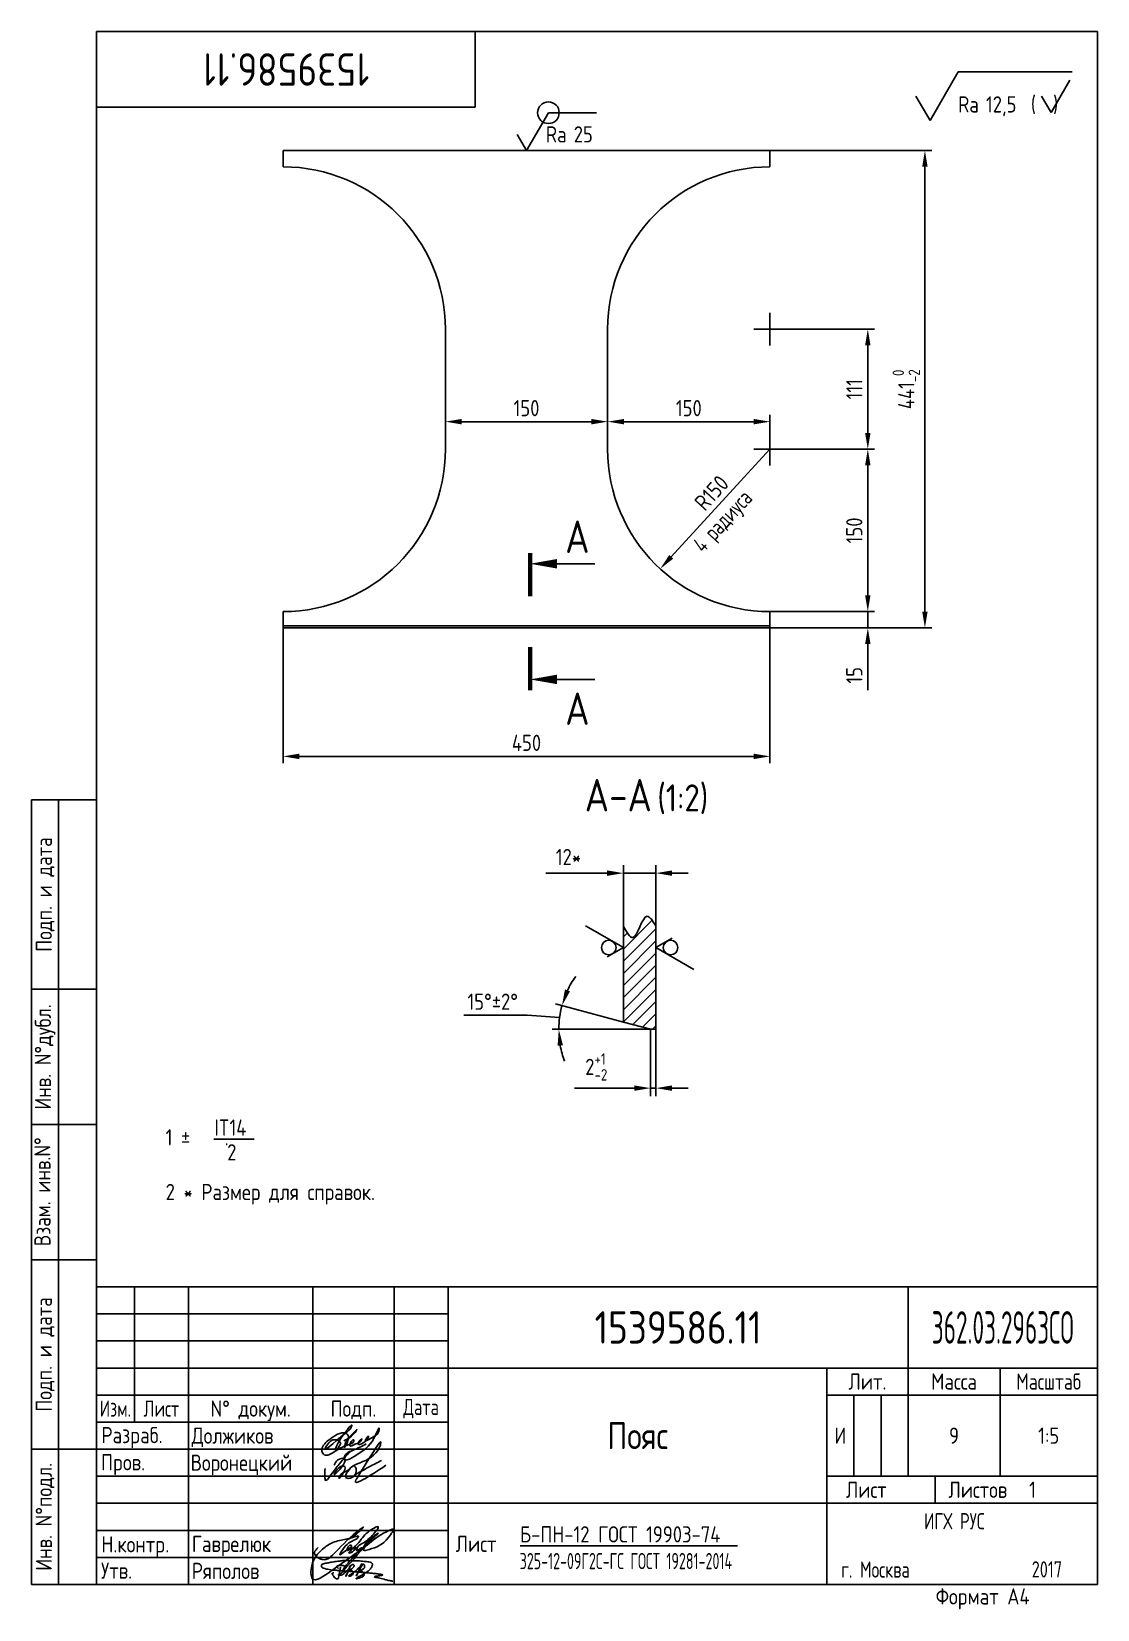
# Paper-space layout 'A4_protect' of a CAD drawing. Header units: millimetres. Extents: x 254 to 451, y 0 to 292.
# The model-space entities are those that its viewports show. They can reach past a viewport. Long polylines and large blocks are cut down to what shows.
import ezdxf
from ezdxf.enums import TextEntityAlignment as Align

# ---------------------------------------------------------------- set-up
doc = ezdxf.new("R2010")
doc.units = ezdxf.units.MM
doc.header["$LTSCALE"] = 0.3
for name, color, linetype in [('Bord', 1, 'Continuous'), ('Cont', 6, 'Continuous'), ('Dim', 7, 'Continuous'), ('Hatch', 2, 'Continuous'), ('Text', 3, 'Continuous'), ('Textb', 6, 'Continuous'), ('Vporti', 7, 'Continuous')]:
    doc.layers.add(name, color=color, linetype=linetype)
doc.layers.get('Vporti').off()
doc.styles.add('Style1', font='romans.shx', dxfattribs={"width": 0.8})
doc.dimstyles.new('Anqular-2', dxfattribs={"dimscale": 2, "dimtxt": 3, "dimasz": 3, "dimexe": 1.25, "dimexo": 0, "dimgap": 1, "dimtad": 2, "dimtoh": 1, "dimdec": 3, "dimtxsty": 'Style1', "dimcen": 2.5, "dimclrt": 3, "dimadec": 0, "dimazin": 0, "dimtfac": 1, "dimtdec": 3, "dimtmove": 1, "dimatfit": 3, "dimfxl": 1, "dimarcsym": 0})
doc.dimstyles.new('Lin5', dxfattribs={"dimscale": 5, "dimtxt": 3, "dimasz": 3, "dimexe": 1.25, "dimexo": 0, "dimgap": 1, "dimtad": 1, "dimdec": 3, "dimtxsty": 'Style1', "dimcen": 2.5, "dimclrt": 3, "dimadec": 0, "dimazin": 0, "dimtfac": 1, "dimtdec": 3, "dimtmove": 0, "dimatfit": 3, "dimldrblk": 'DOT', "dimfxl": 1, "dimarcsym": 0})
doc.dimstyles.new('LIN_2', dxfattribs={"dimscale": 2, "dimtxt": 3, "dimasz": 3, "dimexe": 1.5, "dimexo": 0, "dimgap": 1.48, "dimtad": 1, "dimdec": 4, "dimrnd": 1, "dimdsep": 46, "dimtxsty": 'Style1', "dimcen": 0, "dimdle": 2, "dimclrd": 256, "dimclrt": 3, "dimadec": 0, "dimazin": 0, "dimtfac": 0.666667, "dimtdec": 4, "dimtmove": 0, "dimatfit": 3, "dimfxl": 1, "dimtvp": 0.833333, "dimtolj": 1, "dimtzin": 0, "dimarcsym": 0})
doc.dimstyles.new('RAD-5', dxfattribs={"dimscale": 5, "dimtxt": 3, "dimasz": 3, "dimexe": 1.5, "dimexo": 0, "dimgap": 1, "dimtad": 1, "dimtoh": 1, "dimdec": 0, "dimzin": 12, "dimdsep": 46, "dimtxsty": 'Style1', "dimcen": 0, "dimclrt": 3, "dimadec": 0, "dimazin": 0, "dimtfac": 1, "dimtdec": 0, "dimtofl": 0, "dimtmove": 1, "dimatfit": 1, "dimfxl": 1, "dimtolj": 1, "dimtzin": 12, "dimarcsym": 0})

# ---------------------------------------------------------------- blocks, each defined once
blk = doc.blocks.new('A4')
at = {"layer": 'Bord'}
for p, q in [((20, 55), (85, 55)), ((20, 50), (85, 50)), ((20, 45), (85, 45)), ((160, 40), (160, 25)), ((165, 40), (165, 25)), ((20, 30), (85, 30)), ((20, 25), (85, 25)), ((20, 20), (85, 20)), ((20, 15), (85, 15)), ((20, 10), (85, 10))]:
    blk.add_line(p, q, dxfattribs=at)
at = {"layer": 'Cont'}
for p, q in [((205, 292), (20, 292)), ((20, 292), (20, 5)), ((90, 278), (90, 292)), ((205, 292), (205, 5)), ((20, 278), (90, 278)), ((8, 5), (8, 150)), ((8, 150), (20, 150)), ((13, 5), (13, 150)), ((8, 115), (20, 115)), ((20, 90), (8, 90)), ((20, 65), (8, 65)), ((205, 60), (20, 60)), ((20, 60), (205, 60)), ((27, 60), (27, 35)), ((37, 60), (37, 5)), ((60, 5), (60, 60)), ((75, 60), (75, 5)), ((85, 5), (85, 60)), ((170, 60), (170, 25)), ((85, 45), (205, 45)), ((155, 5), (155, 45)), ((187, 25), (187, 45)), ((20, 40), (85, 40)), ((205, 40), (155, 40)), ((85, 35), (20, 35)), ((20, 30), (8, 30)), ((155, 25), (205, 25)), ((175, 25), (175, 20)), ((205, 20), (85, 20)), ((20, 5), (8, 5)), ((205, 5), (20, 5))]:
    blk.add_line(p, q, dxfattribs=at)
at = {"layer": 'Text', "style": 'Style1', "width": 0.8}
for s, p in [('Подп. и дата', (10.5, 132.5)), ('Инв. N%%dдубл.', (10.5, 102.5)), ('Взам. инв.N%%d ', (10, 78.38)), ('Подп. и дата', (10.5, 47.5)), ('Инв. N%%dподл.', (10.5, 17.5))]:
    blk.add_text(s, height=3, rotation=90, dxfattribs=at).set_placement(p, align=Align.MIDDLE)
at = {"layer": 'Text', "style": 'Style1'}
for s, width, p in [('Лит.', 0.8, (162.5, 42.5)), ('Масса', 0.8, (178.5, 42.5)), ('Масштаб', 0.75, (196, 42.5)), ('Изм.', 0.7, (23.5, 37.5)), ('Лист', 0.7, (32, 37.5)), ('N%%d докум.', 0.8, (48.5, 37.5)), ('Подп.', 0.8, (67.5, 37.5)), ('Лист', 0.8, (162.27, 22.5)), ('Листов', 0.8, (182.9, 22.5))]:
    blk.add_text(s, height=3, dxfattribs=dict(at, width=width)).set_placement(p, align=Align.MIDDLE_CENTER)
at = {"layer": 'Text', "style": 'Style1', "width": 0.7}
for s, p in [('Дата', (80, 37.5)), ('ИГХ РУС', (178.57, 16.69))]:
    blk.add_text(s, height=3, dxfattribs=at).set_placement(p, align=Align.MIDDLE)
at = {"layer": 'Text', "style": 'Style1'}
for s, width, p in [('Разpаб.', 0.8, (20.92, 31.1)), ('Пpов.', 0.8, (20.84, 26.08)), ('Н.контp.', 0.8, (20.92, 10.92)), ('Утв.', 0.8, (20.84, 6.06)), ('г. Москва', 0.7, (157.64, 6.25)), ('Фоpмат А4', 0.8, (175.11, 1.29))]:
    blk.add_text(s, height=3, dxfattribs=dict(at, width=width)).set_placement(p)
for tag, p, width in [('ФИО', (39, 31), 0.8), ('ФИО', (39, 26), 0.8), ('ГОСТ_СОРТАМЕНТА', (98.19, 14), 0.8), ('ФИО', (39, 11), 0.8), ('ФИО', (39, 6), 0.8), ('2017', (192.85, 6.29), 0.7)]:
    blk.add_attdef(tag, p, '', height=3, dxfattribs=dict(at, width=width))
at = {"layer": 'Text', "style": 'Style1', "width": 0.8}
for tag, p in [('И', (157.49, 32.5)), ('700', (178.5, 32.5)), ('1:20', (196, 32.5))]:
    blk.add_attdef(tag, text='', height=3, dxfattribs=at).set_placement(p, align=Align.MIDDLE)
blk.add_attdef('Сборочный_чертеж', text='', height=3, dxfattribs=at).set_placement((120, 21.3), align=Align.CENTER)
for tag, p in [('1', (171.12, 22.5)), ('2', (193, 22.5))]:
    blk.add_attdef(tag, text='', height=3, dxfattribs=at).set_placement(p, align=Align.MIDDLE_CENTER)
blk.add_attdef('ЛИСТ', text='', height=3, dxfattribs=at).set_placement((85.99, 12.5), align=Align.MIDDLE_LEFT)
at = {"layer": 'Text', "style": 'Style1', "width": 0.7}
blk.add_attdef('%%OГОСТ_ТЕХ._ТРЕБОВАНИЙ', text='', height=3, dxfattribs=at).set_placement((98.19, 8), align=Align.BOTTOM_LEFT)
at = {"layer": 'Textb', "style": 'Style1', "width": 0.8}
blk.add_attdef('1234567', (81, 290), '', height=6, rotation=180, dxfattribs=at)
blk.add_attdef('1234567', (123.4, 48), '', height=6, dxfattribs=at)
for tag, height, p in [('123ХЯ', 6, (183.62, 48)), ('НАИМЕНОВАНИЕ', 5, (120, 30))]:
    blk.add_attdef(tag, text='', height=height, dxfattribs=at).set_placement(p, align=Align.CENTER)
blk = doc.blocks.new('A$C3427693D')
at = {"layer": 'Text'}
blk.add_line((0, 3.92), (7.46, 3.92), dxfattribs=at)
at = {"layer": 'Text', "style": 'Style1', "width": 0.8}
for s, p in [('IT14', (0.13, 4.57)), ('2', (2.49, 0))]:
    blk.add_text(s, height=3, dxfattribs=at).set_placement(p)
blk = doc.blocks.new('A$C314368CF')
at = {"layer": 'Text'}
for q in [(7.18, 6), (1.98, 3)]:
    blk.add_line((3.72, 0), q, dxfattribs=at)
at = {"layer": 'Text', "style": 'Style1', "width": 0.8}
blk.add_text('(  )', height=3, dxfattribs=at).set_placement((0, 0))
blk = doc.blocks.new('sherISO_18')
at = {"layer": 'Cont'}
for p, q in [((-30.94, -16.46), (-25.74, -7.46)), ((-25.74, -7.46), (-4.67, -7.46)), ((-30.94, -16.46), (-33.54, -11.96))]:
    blk.add_line(p, q, dxfattribs=at)
blk.add_blockref('A$C314368CF', (-12.3, -14.96))
at = {"layer": 'Textb', "style": 'Style1', "width": 0.8}
blk.add_text('Ra', height=3, dxfattribs=at).set_placement((-25.74, -14.96))
blk.add_attdef('12,5', (-20.6, -14.96), '', height=3, dxfattribs=at)
blk = doc.blocks.new('*D15')
at = {"layer": 'Defpoints', "color": 0, "transparency": 16777216}
for p in [(5560.88, 712.28), (5562.88, 712.28), (5562.88, 690.54)]:
    blk.add_point(p, dxfattribs=at)
at = {"layer": 'Dim', "color": 0, "lineweight": -2, "transparency": 16777216}
for p, q in [((5560.88, 712.28), (5560.88, 687.54)), ((5562.88, 712.28), (5562.88, 687.54))]:
    blk.add_line(p, q, dxfattribs=at)
at = {"layer": 'Dim', "lineweight": -2, "transparency": 16777216}
for p, q in [((5554.88, 690.54), (5532.84, 690.54)), ((5562.88, 690.54), (5560.88, 690.54)), ((5568.88, 690.54), (5574.88, 690.54))]:
    blk.add_line(p, q, dxfattribs=at)
at = {"layer": 'Dim', "transparency": 16777216}
for points in [[(5554.88, 691.54), (5554.88, 689.54), (5560.88, 690.54)], [(5568.88, 691.54), (5568.88, 689.54), (5562.88, 690.54)]]:
    blk.add_solid(points, dxfattribs=at)
at = {"layer": 'Dim', "color": 3, "transparency": 16777216, "insert": (5540.86, 698.4), "char_height": 6, "attachment_point": 5, "style": 'Style1'}
blk.add_mtext('\\A1;\\A1;2{\\H0.7x;\\S+1^ -2;}', dxfattribs=at)
blk = doc.blocks.new('sherISO_09')
at = {"layer": 'Text'}
for q in [(4.04, 7), (-1.73, 3)]:
    blk.add_line((0, 0), q, dxfattribs=at)
blk.add_circle((0, 2.71), 1.35, dxfattribs=at)
blk = doc.blocks.new('*D17')
at = {"layer": 'Defpoints', "color": 0, "transparency": 16777216}
for p in [(5518.29, 1699.64), (5968.29, 1699.64), (5968.29, 1580.84)]:
    blk.add_point(p, dxfattribs=at)
at = {"layer": 'Dim', "color": 0, "lineweight": -2, "transparency": 16777216}
for p, q in [((5518.29, 1699.64), (5518.29, 1574.59)), ((5968.29, 1699.64), (5968.29, 1574.59)), ((5533.29, 1580.84), (5953.29, 1580.84))]:
    blk.add_line(p, q, dxfattribs=at)
at = {"layer": 'Dim', "color": 0, "transparency": 16777216}
for points in [[(5533.29, 1583.34), (5533.29, 1578.34), (5518.29, 1580.84)], [(5953.29, 1583.34), (5953.29, 1578.34), (5968.29, 1580.84)]]:
    blk.add_solid(points, dxfattribs=at)
at = {"layer": 'Dim', "color": 3, "transparency": 16777216, "insert": (5743.29, 1593.34), "char_height": 15, "attachment_point": 5, "style": 'Style1'}
blk.add_mtext('450', dxfattribs=at)
blk = doc.blocks.new('_Dot')
at = {"color": 0, "linetype": 'ByBlock', "lineweight": -2}
blk.add_line((-0.5, 0), (-1, 0), dxfattribs=at)
at = {"color": 0, "linetype": 'ByBlock', "const_width": 0.5}
blk.add_lwpolyline([(-0.25, 0, 1), (0.25, 0, 1)], format="xyb", close=True, dxfattribs=at)
blk = doc.blocks.new('*D18')
at = {"layer": 'Defpoints', "color": 0, "transparency": 16777216}
for p in [(5968.29, 1714.64), (5968.29, 1699.64), (6058.69, 1699.64)]:
    blk.add_point(p, dxfattribs=at)
at = {"layer": 'Dim', "color": 0, "lineweight": -2, "transparency": 16777216}
for p, q in [((6058.69, 1729.64), (6058.69, 1744.64)), ((5968.29, 1714.64), (6064.94, 1714.64)), ((6058.69, 1714.64), (6058.69, 1699.64)), ((5968.29, 1699.64), (6064.94, 1699.64)), ((6058.69, 1684.64), (6058.69, 1641.93))]:
    blk.add_line(p, q, dxfattribs=at)
at = {"layer": 'Dim', "color": 0, "transparency": 16777216}
for points in [[(6056.19, 1729.64), (6061.19, 1729.64), (6058.69, 1714.64)], [(6056.19, 1684.64), (6061.19, 1684.64), (6058.69, 1699.64)]]:
    blk.add_solid(points, dxfattribs=at)
at = {"layer": 'Dim', "color": 3, "transparency": 16777216, "insert": (6046.19, 1655.78), "char_height": 15, "attachment_point": 5, "rotation": 90, "style": 'Style1'}
blk.add_mtext('15', dxfattribs=at)
blk = doc.blocks.new('*D19')
at = {"layer": 'Defpoints', "color": 0, "transparency": 16777216}
for p in [(5953.29, 1864.64), (6058.69, 1864.64), (5968.29, 1714.64)]:
    blk.add_point(p, dxfattribs=at)
at = {"layer": 'Dim', "color": 0, "lineweight": -2, "transparency": 16777216}
for p, q in [((5953.29, 1864.64), (6064.94, 1864.64)), ((6058.69, 1729.64), (6058.69, 1849.64)), ((5968.29, 1714.64), (6064.94, 1714.64))]:
    blk.add_line(p, q, dxfattribs=at)
at = {"layer": 'Dim', "color": 0, "transparency": 16777216}
for points in [[(6056.19, 1849.64), (6061.19, 1849.64), (6058.69, 1864.64)], [(6056.19, 1729.64), (6061.19, 1729.64), (6058.69, 1714.64)]]:
    blk.add_solid(points, dxfattribs=at)
at = {"layer": 'Dim', "color": 3, "transparency": 16777216, "insert": (6046.19, 1789.64), "char_height": 15, "attachment_point": 5, "rotation": 90, "style": 'Style1'}
blk.add_mtext('150', dxfattribs=at)
blk = doc.blocks.new('*D20')
at = {"layer": 'Defpoints', "color": 0, "transparency": 16777216}
for p in [(5953.29, 1975.64), (6058.69, 1975.64), (5953.29, 1864.64)]:
    blk.add_point(p, dxfattribs=at)
at = {"layer": 'Dim', "color": 0, "lineweight": -2, "transparency": 16777216}
for p, q in [((5953.29, 1975.64), (6064.94, 1975.64)), ((6058.69, 1879.64), (6058.69, 1960.64)), ((5953.29, 1864.64), (6064.94, 1864.64))]:
    blk.add_line(p, q, dxfattribs=at)
at = {"layer": 'Dim', "color": 0, "transparency": 16777216}
for points in [[(6056.19, 1960.64), (6061.19, 1960.64), (6058.69, 1975.64)], [(6056.19, 1879.64), (6061.19, 1879.64), (6058.69, 1864.64)]]:
    blk.add_solid(points, dxfattribs=at)
at = {"layer": 'Dim', "color": 3, "transparency": 16777216, "insert": (6046.19, 1920.14), "char_height": 15, "attachment_point": 5, "rotation": 90, "style": 'Style1'}
blk.add_mtext('111', dxfattribs=at)
blk = doc.blocks.new('*D21')
at = {"layer": 'Defpoints', "color": 0, "transparency": 16777216}
for p in [(5818.29, 1890.13), (5818.29, 1879.64), (5968.29, 1879.64)]:
    blk.add_point(p, dxfattribs=at)
at = {"layer": 'Dim', "color": 0, "lineweight": -2, "transparency": 16777216}
for p, q in [((5818.29, 1879.64), (5818.29, 1896.38)), ((5968.29, 1879.64), (5968.29, 1896.38)), ((5953.29, 1890.13), (5833.29, 1890.13))]:
    blk.add_line(p, q, dxfattribs=at)
at = {"layer": 'Dim', "color": 0, "transparency": 16777216}
for points in [[(5833.29, 1892.63), (5833.29, 1887.63), (5818.29, 1890.13)], [(5953.29, 1892.63), (5953.29, 1887.63), (5968.29, 1890.13)]]:
    blk.add_solid(points, dxfattribs=at)
at = {"layer": 'Dim', "color": 3, "transparency": 16777216, "insert": (5893.29, 1902.63), "char_height": 15, "attachment_point": 5, "style": 'Style1'}
blk.add_mtext('150', dxfattribs=at)
blk = doc.blocks.new('*D22')
at = {"layer": 'Defpoints', "color": 0, "transparency": 16777216}
for p in [(5668.29, 1890.13), (5668.29, 1879.64), (5818.29, 1879.64)]:
    blk.add_point(p, dxfattribs=at)
at = {"layer": 'Dim', "color": 0, "lineweight": -2, "transparency": 16777216}
for p, q in [((5668.29, 1879.64), (5668.29, 1896.38)), ((5818.29, 1879.64), (5818.29, 1896.38)), ((5803.29, 1890.13), (5683.29, 1890.13))]:
    blk.add_line(p, q, dxfattribs=at)
at = {"layer": 'Dim', "color": 0, "transparency": 16777216}
for points in [[(5683.29, 1892.63), (5683.29, 1887.63), (5668.29, 1890.13)], [(5803.29, 1892.63), (5803.29, 1887.63), (5818.29, 1890.13)]]:
    blk.add_solid(points, dxfattribs=at)
at = {"layer": 'Dim', "color": 3, "transparency": 16777216, "insert": (5743.29, 1902.63), "char_height": 15, "attachment_point": 5, "style": 'Style1'}
blk.add_mtext('150', dxfattribs=at)
blk = doc.blocks.new('*D23')
at = {"layer": 'Defpoints', "color": 0, "transparency": 16777216}
for p in [(5968.29, 2140.64), (5968.29, 1699.64), (6111.48, 1699.64)]:
    blk.add_point(p, dxfattribs=at)
at = {"layer": 'Dim', "color": 0, "lineweight": -2, "transparency": 16777216}
for p, q in [((5968.29, 2140.64), (6117.73, 2140.64)), ((6111.48, 2125.64), (6111.48, 1714.64)), ((5968.29, 1699.64), (6117.73, 1699.64))]:
    blk.add_line(p, q, dxfattribs=at)
at = {"layer": 'Dim', "color": 0, "transparency": 16777216}
for points in [[(6108.98, 2125.64), (6113.98, 2125.64), (6111.48, 2140.64)], [(6108.98, 1714.64), (6113.98, 1714.64), (6111.48, 1699.64)]]:
    blk.add_solid(points, dxfattribs=at)
at = {"layer": 'Dim', "color": 3, "transparency": 16777216, "insert": (6094.23, 1920.14), "char_height": 15, "attachment_point": 5, "rotation": 90, "style": 'Style1'}
blk.add_mtext('\\A1;441{\\H0.7x;\\S 0^ -2;}', dxfattribs=at)
blk = doc.blocks.new('razrez03')
at = {"layer": 'Text', "const_width": 0.8}
blk.add_lwpolyline([(0, 2), (0, -6)], dxfattribs=at)
at = {"layer": 'Text'}
blk.add_lwpolyline([(0, 0, 0, 1.76, 0), (5, 0, 1.76, 1.76, 0)], format="xyseb", dxfattribs=at)
blk.add_lwpolyline([(12, 0), (5, 0)], dxfattribs=at)
at = {"layer": 'Textb', "style": 'Style1', "width": 0.8}
blk.add_attdef('A', (6.5, 2), '', height=6, dxfattribs=at)
blk = doc.blocks.new('razrez04')
at = {"layer": 'Text', "const_width": 0.8}
blk.add_lwpolyline([(0, 6), (0, -2)], dxfattribs=at)
at = {"layer": 'Text'}
blk.add_lwpolyline([(0, 0, 0, 1.76, 0), (5, 0, 1.76, 1.76, 0)], format="xyseb", dxfattribs=at)
blk.add_lwpolyline([(12, 0), (5, 0)], dxfattribs=at)
at = {"layer": 'Textb', "style": 'Style1', "width": 0.8}
blk.add_attdef('A', (6.5, -8.4), '', height=6, dxfattribs=at)
blk = doc.blocks.new('*D24')
at = {"layer": 'Defpoints', "color": 0, "transparency": 16777216}
for p in [(5968.29, 1864.64), (5866.85, 1754.15)]:
    blk.add_point(p, dxfattribs=at)
at = {"layer": 'Dim', "color": 0, "lineweight": -2, "transparency": 16777216}
blk.add_line((5941.18, 1835.11), (5876.99, 1765.2), dxfattribs=at)
at = {"layer": 'Dim', "color": 0, "transparency": 16777216}
blk.add_solid([(5875.15, 1766.89), (5878.83, 1763.51), (5866.85, 1754.15)], dxfattribs=at)
at = {"layer": 'Dim', "color": 3, "transparency": 16777216, "insert": (5914.3, 1824.31), "char_height": 15, "attachment_point": 5, "rotation": 47.44461, "style": 'Style1'}
blk.add_mtext('\\A1;R150', dxfattribs=at)
blk = doc.blocks.new('ZNAK02')
at = {"layer": 'Textb', "style": 'Style1', "width": 0.8}
blk.add_attdef('А-А', text='', height=6, dxfattribs=at).set_placement((13.92, -0.06), align=Align.RIGHT)
blk.add_attdef('SC(1)', (14.94, -0.06), '', height=5, dxfattribs=at)
blk = doc.blocks.new('*D25')
at = {"layer": 'Defpoints', "color": 0, "transparency": 16777216}
for p in [(5550.88, 770.01), (5550.88, 750.45), (5562.88, 750.45)]:
    blk.add_point(p, dxfattribs=at)
at = {"layer": 'Dim', "lineweight": -2, "transparency": 16777216}
for p, q in [((5544.88, 770.01), (5522.22, 770.01)), ((5562.88, 770.01), (5550.88, 770.01)), ((5568.88, 770.01), (5574.88, 770.01))]:
    blk.add_line(p, q, dxfattribs=at)
at = {"layer": 'Dim', "color": 0, "lineweight": -2, "transparency": 16777216}
for p, q in [((5550.88, 750.45), (5550.88, 773.01)), ((5562.88, 750.45), (5562.88, 773.01))]:
    blk.add_line(p, q, dxfattribs=at)
at = {"layer": 'Dim', "transparency": 16777216}
for points in [[(5544.88, 771.01), (5544.88, 769.01), (5550.88, 770.01)], [(5568.88, 771.01), (5568.88, 769.01), (5562.88, 770.01)]]:
    blk.add_solid(points, dxfattribs=at)
at = {"layer": 'Dim', "color": 3, "transparency": 16777216, "insert": (5530.55, 775.97), "char_height": 6, "attachment_point": 5, "style": 'Style1'}
blk.add_mtext('\\A1;12*', dxfattribs=at)
blk = doc.blocks.new('*D26')
at = {"layer": 'Defpoints', "color": 0, "transparency": 16777216}
for p in [(5527.14, 715.23), (5550.88, 714.96), (5560.88, 712.28), (5560.88, 712.28), (5562.88, 712.28)]:
    blk.add_point(p, dxfattribs=at)
at = {"layer": 'Dim', "color": 0, "lineweight": -2, "transparency": 16777216}
for p, q in [((5515.33, 717.49), (5491.84, 717.49)), ((5527.3, 716.7), (5515.33, 717.49)), ((5550.88, 714.96), (5525.75, 721.7)), ((5560.88, 712.28), (5524.51, 712.28))]:
    blk.add_line(p, q, dxfattribs=at)
for start, end in [(144.67322, 154.83661), (165, 180), (190.16339, 200.32678)]:
    blk.add_arc((5560.88, 712.28), 33.87, start, end, dxfattribs=at)
at = {"layer": 'Dim', "color": 0, "transparency": 16777216}
for points in [[(5531.17, 726.34), (5529.29, 727.03), (5528.17, 721.05)], [(5526.55, 706.22), (5528.54, 706.4), (5527.01, 712.28)]]:
    blk.add_solid(points, dxfattribs=at)
at = {"layer": 'Dim', "color": 3, "transparency": 16777216, "insert": (5502.58, 722.49), "char_height": 6, "attachment_point": 5, "style": 'Style1'}
blk.add_mtext('15°%%p2%%d', dxfattribs=at)
blk = doc.blocks.new('A$C6CF913E7')
at = {"layer": 'Text'}
blk.add_circle((0, 0), 2, dxfattribs=at)
blk = doc.blocks.new('sherISO_07')
at = {"layer": 'Text'}
blk.add_line((4.04, 7), (12.93, 7), dxfattribs=at)
blk.add_lwpolyline([(-1.73, 3), (0, 0), (4.04, 7)], dxfattribs=at)
blk.add_blockref('A$C6CF913E7', (4.04, 7))
at = {"layer": 'Text', "style": 'Style1', "width": 0.8}
blk.add_text('Ra', height=3, dxfattribs=at).set_placement((3.58, 1.5))
blk.add_attdef('25', (8.73, 1.5), '', height=3, dxfattribs=at)

msp = doc.modelspace()

# ---------------------------------------------------------------- hatches: boundary and pattern name
at = {"layer": 'Hatch'}
h = msp.add_hatch(dxfattribs=at)
h.set_pattern_fill('ANSI31', color=256)
edge = h.paths.add_edge_path()
edge.add_spline(control_points=[(5562.88141, 750.44729), (5561.76374, 752.28503), (5558.45949, 757.71808), (5555.34628, 742.19959), (5552.07943, 748.23426), (5550.88141, 750.44729)], knot_values=[0, 0, 0, 0, 4.844195449, 14.321266558, 19.809270008, 19.809270008, 19.809270008, 19.809270008], degree=3, periodic=0)
edge.add_line((5550.88141, 750.44729), (5550.88141, 714.96245))
edge.add_line((5550.88141, 714.96245), (5560.88141, 712.28296))
edge.add_line((5560.88141, 712.28296), (5562.88141, 712.28296))
edge.add_line((5562.88141, 712.28296), (5562.88141, 750.44729))

# ---------------------------------------------------------------- linework, layer by layer
at = {"layer": 'Bord'}
msp.add_open_spline([(5550.88141, 750.44729), (5552.07943, 748.23426), (5555.34628, 742.19959), (5558.45949, 757.71808), (5561.76374, 752.28503), (5562.88141, 750.44729)], degree=3, knots=[0, 0, 0, 0, 5.488003449, 14.965074559, 19.809270008, 19.809270008, 19.809270008, 19.809270008], dxfattribs=at)
at = {"layer": 'Cont'}
for p, q in [((5968.2923, 2140.64062), (5518.2923, 2140.64062)), ((5518.2923, 2125.64062), (5518.2923, 2140.64062)), ((5968.2923, 2140.64062), (5968.2923, 2125.64062)), ((5668.2923, 1975.64062), (5668.2923, 1864.64062)), ((5818.2923, 1864.64062), (5818.2923, 1975.64062)), ((5518.2923, 1699.64062), (5518.2923, 1714.64062)), ((5968.2923, 1714.64062), (5968.2923, 1699.64062)), ((5968.2923, 1701.58442), (5518.2923, 1701.58442)), ((5968.2923, 1699.64062), (5518.2923, 1699.64062)), ((5550.88141, 750.44729), (5550.88141, 714.96245)), ((5562.88141, 750.44729), (5562.88141, 712.28296)), ((5560.88141, 712.28296), (5550.88141, 714.96245)), ((5562.88141, 712.28296), (5560.88141, 712.28296))]:
    msp.add_line(p, q, dxfattribs=at)
for centre, start, end in [((5518.2923, 1975.64062), 0, 90), ((5968.2923, 1975.64062), 90, 180), ((5518.2923, 1864.64062), 270, 0), ((5968.2923, 1864.64062), 180, 270)]:
    msp.add_arc(centre, 150, start, end, dxfattribs=at)
at = {"layer": 'Dim'}
for p, q in [((5968.2923, 1960.64062), (5968.2923, 1990.64062)), ((5968.2923, 1849.64062), (5968.2923, 1879.64062)), ((5941.18432, 1835.11481), (5968.2923, 1864.64062))]:
    msp.add_line(p, q, dxfattribs=at)

# ---------------------------------------------------------------- block references
for name, p, xscale, yscale, zscale, values in [('sherISO_07', (5743.2923, 2140.64062), 5, 5, 5, {'25': '25'}), ('razrez03', (5746.55075, 1758.82472), 5, 5, 5, {'A': 'А'}), ('razrez04', (5746.55075, 1651.95032), 5, 5, 5, {'A': 'А'}), ('ZNAK02', (5533.56072, 792.94797), 2, 2, 2, {'А-А': 'А-А', 'SC(1)': '(1:2)'})]:
    msp.add_blockref(name, p, dxfattribs=dict(at, xscale=xscale, yscale=yscale, zscale=zscale)).add_auto_attribs(values)
at = {"layer": 'Dim', "xscale": 2, "yscale": 2, "zscale": 2}
for p, rotation in [((5550.88141, 742.51253), 90), ((5562.88892, 742.51253), 270)]:
    msp.add_blockref('sherISO_09', p, dxfattribs=dict(at, rotation=rotation))

# ---------------------------------------------------------------- texts
at = {"layer": 'Dim', "color": 3, "style": 'Style1', "width": 0.7}
msp.add_text('4 радиуса', height=15, rotation=47.44461035, dxfattribs=at).set_placement((5906.78879, 1768.07889))

# ---------------------------------------------------------------- dimensions: what is measured, and where the dimension line sits
at = {"layer": 'Dim'}
dim = msp.add_linear_dim(base=(6111.48245, 1699.64062), p1=(5968.2923, 2140.64062), p2=(5968.2923, 1699.64062), angle=90, text='\\A1;<>{\\H0.7x;\\S 0^ -2;}', dimstyle='Lin5', dxfattribs=at)
dim.commit()
dim.dimension.update_dxf_attribs({"geometry": '*D23', "text_midpoint": (6094.23245, 1920.14062)})
for base, p1, p2, picture, middle in [((6058.6871, 1975.64062), (5953.2923, 1864.64062), (5953.2923, 1975.64062), '*D20', (6046.1871, 1920.14062)), ((6058.6871, 1864.64062), (5968.2923, 1714.64062), (5953.2923, 1864.64062), '*D19', (6046.1871, 1789.64062)), ((6058.6871, 1699.64062), (5968.2923, 1714.64062), (5968.2923, 1699.64062), '*D18', (6046.1871, 1655.78348))]:
    dim = msp.add_linear_dim(base=base, p1=p1, p2=p2, angle=90, dimstyle='Lin5', dxfattribs=at)
    dim.commit()
    dim.dimension.update_dxf_attribs({"geometry": picture, "text_midpoint": middle})
for base, p1, p2, picture, middle in [((5668.2923, 1890.13242), (5818.2923, 1879.64062), (5668.2923, 1879.64062), '*D22', (5743.2923, 1902.63242)), ((5818.2923, 1890.13242), (5968.2923, 1879.64062), (5818.2923, 1879.64062), '*D21', (5893.2923, 1902.63242)), ((5968.2923, 1580.8405), (5518.2923, 1699.64062), (5968.2923, 1699.64062), '*D17', (5743.2923, 1593.3405))]:
    dim = msp.add_linear_dim(base=base, p1=p1, p2=p2, dimstyle='Lin5', dxfattribs=at)
    dim.commit()
    dim.dimension.update_dxf_attribs({"geometry": picture, "text_midpoint": middle})
dim = msp.add_radius_dim(center=(5968.2923, 1864.64062), mpoint=(5866.8469, 1754.14704), dimstyle='RAD-5', dxfattribs=at)
dim.commit()
dim.dimension.update_dxf_attribs({"geometry": '*D24', "text_midpoint": (5923.50384, 1815.85736), "dimtype": 164})
for base, p1, p2, text, picture, middle in [((5550.88141, 770.00544), (5562.88141, 750.44729), (5550.88141, 750.44729), '<>*', '*D25', (5530.54998, 770.00544)), ((5562.88141, 690.53829), (5560.88141, 712.28296), (5562.88141, 712.28296), '\\A1;<>{\\H0.7x;\\S+1^ -2;}', '*D15', (5540.85855, 690.53829))]:
    dim = msp.add_linear_dim(base=base, p1=p1, p2=p2, text=text, dimstyle='LIN_2', dxfattribs=at)
    dim.commit()
    dim.dimension.update_dxf_attribs({"geometry": picture, "text_midpoint": middle, "dimtype": 160})
dim = msp.add_angular_dim_2l(base=(5527.1411, 715.23485), line1=((5562.88141, 712.28296), (5560.88141, 712.28296)), line2=((5560.88141, 712.28296), (5550.88141, 714.96245)), text='<>%%p2%%d', dimstyle='Anqular-2', dxfattribs=at)
dim.commit()
dim.dimension.update_dxf_attribs({"geometry": '*D26', "text_midpoint": (5502.58481, 722.48861)})

psp = doc.layouts.new('A4_protect')

# ---------------------------------------------------------------- linework, layer by layer
at = {"layer": 'Cont'}
psp.add_line((451.13, 292), (451.13, 5), dxfattribs=at)
at = {"layer": 'Text'}
for points, knots in [([(315.99, 30.99), (315.22, 30.57), (313.91, 29.85), (312.04, 29.26), (311.71, 27.33), (316.64, 30.43), (316.97, 31.04), (318.38, 34.07), (318.35, 32.63), (317.47, 32.51), (315.28, 31.03), (316.59, 32.79), (316.06, 31.27), (313.54, 30.16), (315.43, 32.33), (314.88, 31.13), (314.15, 31.16), (312.29, 29.92), (313.63, 32.18), (313.75, 31.09), (311.84, 30.65), (310.57, 29.81), (308.42, 28.46), (307.37, 30.2), (308.88, 31.61), (310.29, 32.58), (311.57, 33.21), (312.53, 32.8), (312.94, 31.81), (311.64, 29.5), (312.34, 31.78), (312.94, 32.23), (314.59, 34.05), (313.6, 32.59), (312.87, 32.05), (312.06, 31.66), (311.82, 31.54)], [0, 0, 0, 0, 2.703743, 4.672825, 5.02799, 7.955933, 13.437489, 13.883188, 14.189441, 16.413959, 17.478513, 18.47964, 18.959294, 20.910841, 22.003091, 22.470554, 23.533771, 24.710748, 26.01626, 26.201331, 27.488187, 30.382065, 32.258784, 33.069724, 35.439902, 37.010787, 38.612861, 39.32109, 39.818865, 41.83144, 42.782113, 44.494961, 45.867914, 46.467245, 48.290622, 49.101188, 49.101188, 49.101188, 49.101188]), ([(310.34, 30.21), (310.76, 31.12), (311.29, 32.3), (313.56, 34.87), (313.11, 33.71), (311.61, 32.68), (307.4, 28.57), (309.05, 31.31), (310.03, 31.99), (311.59, 31.3), (310.96, 30.5), (310.44, 29.81), (310.27, 30.07), (310.31, 30.16), (310.34, 30.21)], [0, 0, 0, 0, 4.062617, 5.226919, 5.800291, 6.663227, 11.774431, 12.938639, 14.11351, 15.354081, 16.396133, 16.918576, 17.03251, 17.182794, 17.182794, 17.182794, 17.182794]), ([(310.07, 27.02), (310.23, 27.39), (310.54, 28.14), (313.05, 28.7), (311.24, 26.25), (309.72, 24.92), (310.77, 26.91), (312.92, 26.99), (310.45, 23.69), (311.51, 25.9), (312.67, 25.79), (313.64, 27.29), (314.49, 25.92), (313.65, 24.58), (311.62, 24.58), (313.2, 26.98), (315.6, 27.65), (317.97, 28.94), (319.47, 33.37), (315.68, 26.83), (313.02, 22.69), (316.49, 24.96), (319.63, 27.02)], [0, 0, 0, 0, 1.213353, 2.399709, 5.497648, 5.861317, 7.611627, 8.43806, 10.837371, 11.583123, 13.461301, 14.534506, 15.162086, 17.217848, 17.944717, 20.123775, 21.948027, 26.460707, 27.144718, 34.52243, 35.159468, 41.304292, 41.304292, 41.304292, 41.304292]), ([(308.38, 26.46), (308.34, 26.01), (308.27, 25.34), (308.43, 23.8), (309.76, 25.7), (310.89, 27.13), (312.27, 28.74), (313.08, 29.68)], [0, 0, 0, 0, 1.523947, 2.237958, 3.351836, 5.856423, 9.374056, 9.374056, 9.374056, 9.374056]), ([(318.81, 27.91), (318.04, 27.52), (316.32, 26.64), (314.65, 25.69), (313.73, 25.16)], [0, 0, 0, 0, 2.587978, 5.77327, 5.77327, 5.77327, 5.77327]), ([(307.12, 11.83), (306.78, 11.52), (305.9, 10.71), (308.29, 8.85), (311.42, 12.11), (312.92, 13.72), (315.81, 15.94), (313.91, 13.86), (312.5, 13.34), (309.8, 12.96), (307.5, 11.29), (305.76, 9.25), (305.62, 4.73), (311.77, 9.11), (315.52, 11.71), (318.81, 14.41), (321.48, 15.54), (319.16, 12.21), (317.87, 11.9), (314.55, 10.83), (316.82, 13.27), (318.89, 14.98), (316.2, 13.18), (315.1, 11.08), (310.31, 5.95), (312.92, 9.43), (316.03, 12.65), (313.9, 10.85), (314.45, 12.18), (315.61, 12.71), (316.79, 13.56), (319.06, 16.41), (315.43, 14.3), (315.14, 13), (312.09, 10.4), (313.71, 11.09), (314.31, 12.31), (313.25, 11.53), (311.95, 11), (313.01, 12.65), (313.36, 11.93), (312.29, 11.47), (310.49, 9.72), (311.98, 11.96), (312.89, 12.92), (314.05, 13.23), (315.01, 14.27), (313.76, 13.79), (312.72, 13.38)], [0, 0, 0, 0, 1.17994, 3.087717, 5.863103, 12.338328, 12.854096, 14.088578, 16.834551, 19.302558, 21.570562, 25.210018, 27.650956, 31.348291, 40.129863, 44.562748, 45.223917, 46.979401, 51.214655, 52.099288, 55.323111, 56.227801, 58.471865, 60.028126, 65.752911, 68.466223, 71.038525, 71.934922, 72.780229, 73.495807, 76.028152, 77.999346, 80.11892, 83.1954, 85.334448, 86.270878, 87.060466, 88.110212, 88.803314, 89.989889, 90.197567, 90.706974, 92.884587, 94.19917, 96.055742, 97.375783, 97.753899, 99.636325, 99.636325, 99.636325, 99.636325]), ([(310.88, 7.99), (310.83, 8), (310.74, 8.03), (310.64, 8.12), (310.56, 8.19), (310.49, 8.31), (310.58, 8.39), (310.69, 8.46), (310.86, 8.51), (311.07, 8.54), (311.3, 8.57), (311.52, 8.54), (311.75, 8.49), (311.96, 8.4), (312.15, 8.25), (312.16, 8.04), (312.08, 7.88), (311.98, 7.72), (311.88, 7.56), (311.73, 7.4), (311.6, 7.24), (311.45, 7.14), (311.33, 7.04), (311.2, 6.98), (311.06, 6.92), (310.94, 6.86), (310.87, 6.83), (310.82, 6.77), (310.89, 6.72), (310.97, 6.71), (311.1, 6.69), (311.25, 6.69), (311.42, 6.74), (311.63, 6.81), (311.81, 6.96), (311.97, 7.13), (312.14, 7.27), (312.29, 7.43), (312.44, 7.55), (312.55, 7.66), (312.63, 7.76), (312.77, 7.91), (312.89, 8.15), (312.99, 8.3), (313.05, 8.58), (312.93, 8.28), (312.9, 8.06), (312.74, 7.71), (312.66, 7.43), (312.57, 7.19), (312.45, 6.93), (312.37, 6.74), (312.16, 6.39), (312.33, 6.79), (312.42, 7.07), (312.59, 7.36), (312.71, 7.62), (312.78, 7.81), (312.89, 8.02), (313.03, 8.2), (313.1, 8.37), (313.22, 8.5), (313.36, 8.66), (313.55, 8.72), (313.72, 8.65), (313.78, 8.49), (313.73, 8.32), (313.6, 8.13), (313.41, 7.99), (313.25, 7.84), (313.1, 7.78), (313.02, 7.74), (312.83, 7.71), (313.05, 7.69), (313.18, 7.62), (313.35, 7.55), (313.46, 7.41), (313.55, 7.29), (313.59, 7.16), (313.59, 6.99), (313.51, 6.82), (313.33, 6.68), (313.12, 6.56), (312.93, 6.48), (312.72, 6.54), (312.83, 6.72), (312.99, 6.78), (313.15, 6.89), (313.31, 6.98), (313.44, 7.08), (313.56, 7.15), (313.65, 7.23), (313.75, 7.3), (313.86, 7.39), (313.98, 7.49), (314.17, 7.64), (314.36, 7.81), (314.53, 7.99), (314.69, 8.11), (314.82, 8.23), (314.91, 8.36), (315.03, 8.46), (315.12, 8.59), (315.18, 8.7), (315.19, 8.89), (315.05, 8.7), (314.98, 8.56), (314.89, 8.31), (314.8, 8.08), (314.7, 7.84), (314.63, 7.6), (314.53, 7.4), (314.43, 7.17), (314.37, 6.96), (314.31, 6.76), (314.26, 6.65), (314.09, 6.61), (314.32, 6.95), (314.45, 7.16), (314.63, 7.49), (314.76, 7.7), (314.88, 7.94), (315.04, 8.22), (315.17, 8.51), (315.31, 8.69), (315.49, 8.8), (315.66, 8.63), (315.7, 8.43), (315.7, 8.24), (315.65, 8.07), (315.53, 7.95), (315.39, 7.84), (315.23, 7.73), (315.08, 7.65), (314.91, 7.61), (314.81, 7.59), (314.59, 7.6), (314.77, 7.56), (314.86, 7.52), (314.98, 7.5), (315.1, 7.45), (315.22, 7.43), (315.33, 7.34), (315.4, 7.24), (315.49, 7.13), (315.54, 7.01), (315.57, 6.88), (315.59, 6.75), (315.56, 6.61), (315.45, 6.5), (315.3, 6.39), (315.11, 6.35), (314.89, 6.27), (314.68, 6.17), (314.42, 6.1), (314.27, 6.06), (314.12, 6.04), (314.23, 6.2), (314.32, 6.26), (314.52, 6.4), (314.76, 6.5), (315.04, 6.66), (315.25, 6.78), (315.41, 6.85), (315.55, 6.94), (315.69, 7.05), (315.92, 7.2), (316.18, 7.38), (316.45, 7.56), (316.67, 7.74), (316.8, 7.91), (316.93, 8.06), (317, 8.22), (317.08, 8.36), (317.12, 8.54), (317.16, 8.75), (316.91, 9.1), (316.38, 9.21), (315.79, 9.25), (315.27, 9.28), (314.76, 9.35), (314.28, 9.37), (313.8, 9.36), (313.37, 9.4), (312.99, 9.4), (312.67, 9.43), (312.35, 9.45), (312.01, 9.43), (311.67, 9.41), (311.31, 9.35), (310.92, 9.29), (310.56, 9.28), (310.23, 9.23), (309.89, 9.14), (309.48, 9.15), (309.08, 8.99), (308.67, 8.97), (308.28, 8.86), (307.95, 8.81), (307.73, 8.67), (307.68, 8.44), (307.73, 8.22), (307.97, 8), (308.29, 7.95), (308.7, 7.82), (309.18, 7.77), (309.64, 7.67), (310.05, 7.63), (310.43, 7.63), (310.82, 7.56), (311.38, 7.55), (311.95, 7.45), (312.62, 7.48), (313.23, 7.38), (313.84, 7.33), (314.43, 7.33), (315.02, 7.24), (315.7, 7.17), (316.34, 7.16), (316.86, 7.08), (317.31, 7.04), (317.74, 7.02), (318.12, 6.94), (318.43, 6.9), (318.71, 6.86), (318.88, 6.85), (319.12, 6.75), (318.88, 6.68), (318.72, 6.64), (318.41, 6.6), (318.08, 6.54), (317.8, 6.53), (317.35, 6.36), (317.92, 6.29), (318.25, 6.21), (318.78, 6.09), (319.31, 5.97), (319.87, 5.77), (320.35, 5.7), (320.68, 5.65), (320.81, 5.63), (320.88, 5.62)], [0, 0, 0, 0, 0.153866, 0.270441, 0.388867, 0.510533, 0.592156, 0.71333, 0.90842, 1.11344, 1.349254, 1.61246, 1.782219, 2.047249, 2.291879, 2.451528, 2.651081, 2.806158, 3.017979, 3.227348, 3.462381, 3.633009, 3.75766, 3.920516, 4.080796, 4.214529, 4.291786, 4.349969, 4.397594, 4.50822, 4.594826, 4.799244, 4.954392, 5.128468, 5.437537, 5.632649, 5.842485, 6.094987, 6.293219, 6.410959, 6.551192, 6.687808, 7.022147, 7.294342, 7.425356, 7.52079, 7.946481, 8.313051, 8.59833, 8.833695, 9.090496, 9.427695, 9.601191, 9.883219, 10.093306, 10.673943, 10.798776, 10.974628, 11.287247, 11.486184, 11.648652, 11.848902, 12.027194, 12.25348, 12.40059, 12.537783, 12.716293, 12.91523, 13.208551, 13.438489, 13.549668, 13.67779, 13.77127, 13.930001, 14.029091, 14.272112, 14.434836, 14.547084, 14.739051, 14.830983, 15.061241, 15.268922, 15.500489, 15.788979, 15.879568, 16.024283, 16.221854, 16.418714, 16.593102, 16.783247, 16.91018, 17.018213, 17.135263, 17.278205, 17.430482, 17.620087, 17.979626, 18.191789, 18.388716, 18.565718, 18.714854, 18.857929, 19.039974, 19.171375, 19.283034, 19.400085, 19.618058, 19.882245, 20.150781, 20.377854, 20.649532, 20.89723, 21.042543, 21.40016, 21.557817, 21.667145, 21.752781, 21.926256, 22.412297, 22.813145, 22.961412, 23.171289, 23.607257, 23.940428, 24.110007, 24.291214, 24.48084, 24.697609, 24.904078, 25.034245, 25.218018, 25.407651, 25.573473, 25.787447, 25.930292, 26.051316, 26.18846, 26.285312, 26.406799, 26.52425, 26.630463, 26.793722, 26.898606, 27.029313, 27.171012, 27.314101, 27.419918, 27.580557, 27.709367, 27.829268, 28.024364, 28.266961, 28.41242, 28.705761, 28.989137, 29.187748, 29.233768, 29.332802, 29.529535, 29.667094, 30.039923, 30.332117, 30.61061, 30.769982, 30.856778, 31.109923, 31.313488, 31.656425, 32.066331, 32.296628, 32.49714, 32.710276, 32.891468, 33.014834, 33.177747, 33.444503, 33.618009, 34.409008, 34.914636, 35.419802, 35.95397, 36.458179, 36.88069, 37.388403, 37.738353, 38.034261, 38.353468, 38.693154, 39.037638, 39.391136, 39.787481, 40.203773, 40.488977, 40.784975, 41.26625, 41.668005, 42.070065, 42.499388, 42.869834, 43.079573, 43.213439, 43.554591, 43.717296, 44.153724, 44.506336, 45.019111, 45.587859, 45.90191, 46.270392, 46.703958, 47.093115, 47.952647, 48.44014, 49.079253, 49.808223, 50.268654, 50.851051, 51.604831, 52.298429, 52.776925, 53.1907, 53.661988, 54.042386, 54.348524, 54.616841, 54.853814, 54.983777, 55.126096, 55.333328, 55.613101, 56.008732, 56.315809, 56.59982, 56.87931, 57.399251, 57.889617, 58.432507, 59.066698, 59.660314, 59.862668, 60.07277, 60.07277, 60.07277, 60.07277]), ([(310.02, 7.15), (309.96, 7.14), (309.87, 7.13), (309.76, 7.1), (309.63, 7), (309.77, 6.87), (309.84, 6.73), (309.97, 6.55), (310.09, 6.34), (310.27, 6.16), (310.41, 6.06), (310.56, 6.02), (310.72, 6.05), (310.84, 6.16), (310.91, 6.41), (310.95, 6.69), (311.02, 7.02), (311.05, 7.29), (311.09, 7.54), (311.17, 7.81), (311.21, 8.05), (311.25, 8.21), (311.26, 8.26)], [0, 0, 0, 0, 0.15847, 0.269731, 0.363591, 0.555514, 0.688037, 0.848606, 1.204359, 1.433632, 1.58673, 1.729549, 1.880686, 2.057874, 2.19169, 2.63505, 2.928153, 3.184121, 3.441863, 3.696117, 4.025873, 4.178055, 4.178055, 4.178055, 4.178055])]:
    psp.add_open_spline(points, degree=3, knots=knots, dxfattribs=at)

# ---------------------------------------------------------------- block references
ref = psp.add_blockref('A4', (246.13, 0))
ref.add_attrib('ФИО', 'Должиков', (283.7, 31), dxfattribs={"layer": 'Text', "height": 3, "style": 'Style1', "width": 0.8})
ref.add_attrib('ФИО', 'Воронецкий', (283.53, 26), dxfattribs={"layer": 'Text', "height": 3, "style": 'Style1', "width": 0.8})
ref.add_attrib('ФИО', 'Гаврелюк', (283.76, 11), dxfattribs={"layer": 'Text', "height": 3, "style": 'Style1', "width": 0.8})
ref.add_attrib('ФИО', 'Ряполов', (283.76, 6), dxfattribs={"layer": 'Text', "height": 3, "style": 'Style1', "width": 0.8})
ref.add_attrib('123ХЯ', '362.03.2963СО', dxfattribs={"layer": 'Textb', "height": 6, "style": 'Style1', "width": 0.5}).set_placement((433.63, 52.5), align=Align.MIDDLE_CENTER)
ref.add_attrib('1234567', '1539586.11', dxfattribs={"layer": 'Textb', "height": 6, "style": 'Style1', "width": 0.8}).set_placement((373.63, 52.5), align=Align.MIDDLE_CENTER)
ref.add_attrib('НАИМЕНОВАНИЕ', 'Пояс', dxfattribs={"layer": 'Textb', "height": 5, "style": 'Style1', "width": 0.8}).set_placement((366.13, 30), align=Align.CENTER)
ref.add_attrib('ЛИСТ', 'Лист', dxfattribs={"layer": 'Text', "height": 3, "style": 'Style1', "width": 0.8}).set_placement((332.53, 12.5), align=Align.MIDDLE_LEFT)
ref.add_attrib('ГОСТ_СОРТАМЕНТА', '%%uБ-ПН-12 ГОСТ 19903-74  ', (344.42, 12.76), dxfattribs={"layer": 'Text', "height": 3, "style": 'Style1', "width": 0.8})
ref.add_attrib('%%OГОСТ_ТЕХ._ТРЕБОВАНИЙ', '325-12-09Г2С-ГС ГОСТ 19281-2014', dxfattribs={"layer": 'Text', "height": 3, "style": 'Style1', "width": 0.6}).set_placement((344.35, 6.92), align=Align.BOTTOM_LEFT)
ref.add_attrib('И', 'И', dxfattribs={"layer": 'Text', "height": 3, "style": 'Style1', "width": 0.8}).set_placement((403.62, 32.5), align=Align.MIDDLE)
ref.add_attrib('700', '9', dxfattribs={"layer": 'Text', "height": 3, "style": 'Style1', "width": 0.8}).set_placement((424.63, 32.5), align=Align.MIDDLE)
ref.add_attrib('1:20', '1:5', dxfattribs={"layer": 'Text', "height": 3, "style": 'Style1', "width": 0.8}).set_placement((442.13, 32.5), align=Align.MIDDLE)
ref.add_attrib('2', '1', dxfattribs={"layer": 'Text', "height": 3, "style": 'Style1', "width": 0.8}).set_placement((439.13, 22.5), align=Align.MIDDLE_CENTER)
ref.add_attrib('200', '2017', (438.98, 6.29), dxfattribs={"layer": 'Text', "height": 3, "style": 'Style1', "width": 0.7})
ref.add_attrib('1234567', '1539586.11', dxfattribs={"layer": 'Textb', "height": 6, "rotation": 180, "style": 'Style1', "width": 0.8}).set_placement((301.13, 285), align=Align.MIDDLE_CENTER)
at = {"layer": 'Dim'}
psp.add_blockref('sherISO_18', (451.13, 292), dxfattribs=at).add_auto_attribs({'12,5': '12,5'})
psp.add_blockref('A$C3427693D', (287.8, 83.37), dxfattribs=at)

# ---------------------------------------------------------------- texts
at = {"layer": 'Text', "style": 'Style1', "width": 0.8}
for s, p in [('1 %%P    .', (278.92, 86.14)), ('2 * Размер для справок.', (278.92, 76.03))]:
    psp.add_text(s, height=3, dxfattribs=at).set_placement(p)

# ---------------------------------------------------------------- viewports
at = {"layer": 'Vporti'}
psp.add_viewport(center=(351.81, 218.64), size=(144.03, 125.9944), view_center_point=(5774.28887, 1883.83301), view_height=629.9720698, dxfattribs=at)
psp.add_viewport(center=(359.74, 124.46), size=(59.4, 63.851), view_center_point=(5543.32615, 746.00882), view_height=127.701259, status=3, dxfattribs=at)

doc.saveas('drawing.dxf')
